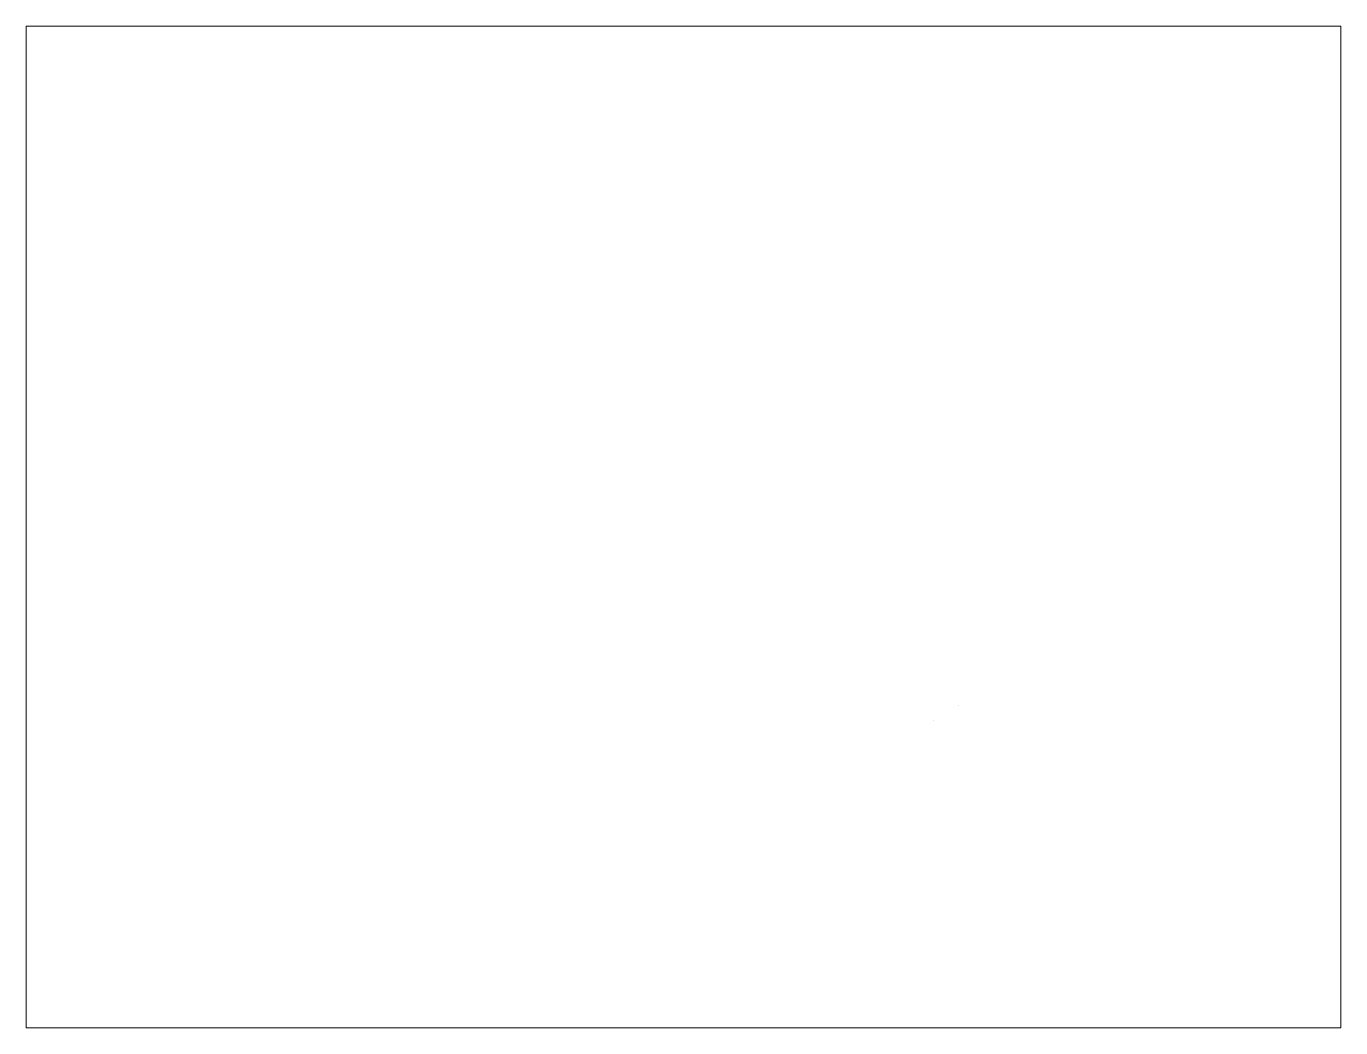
# Paper-space layout 'Layout1' of a CAD drawing. Header units: inches. Extents: x 1.05 to 9.45, y 0.8 to 7.2.
# The model-space entities are those that its viewports show. They can reach past a viewport. Long polylines and large blocks are cut down to what shows.
import ezdxf

# ---------------------------------------------------------------- set-up
doc = ezdxf.new("R2010")
doc.units = ezdxf.units.IN
doc.header["$MEASUREMENT"] = 0
doc.linetypes.add('CENTER2', pattern=[1.125, 0.75, -0.125, 0.125, -0.125])
doc.layers.add('Розмір', color=119, linetype='Continuous', lineweight=15)

msp = doc.modelspace()

# ---------------------------------------------------------------- linework, layer by layer
at = {"layer": 'Розмір', "extrusion": (0, -1, 0)}
msp.add_line((155.98, 0, 57.01), (155.98, 0, 57.01), dxfattribs=at)
at = {"layer": 'Розмір'}
msp.add_line((138.48, -10.46, 90.01), (138.48, -10.46, 90.01), dxfattribs=at)

psp = doc.layouts.get("Layout1")

# ---------------------------------------------------------------- viewports
at = {"layer": 'Розмір', "linetype": 'CENTER2'}
psp.add_viewport(center=(5.25, 4), size=(8.4, 6.4), view_center_point=(-38.5546, 126.1112), view_height=707.853618, dxfattribs=at)

doc.saveas('drawing.dxf')
